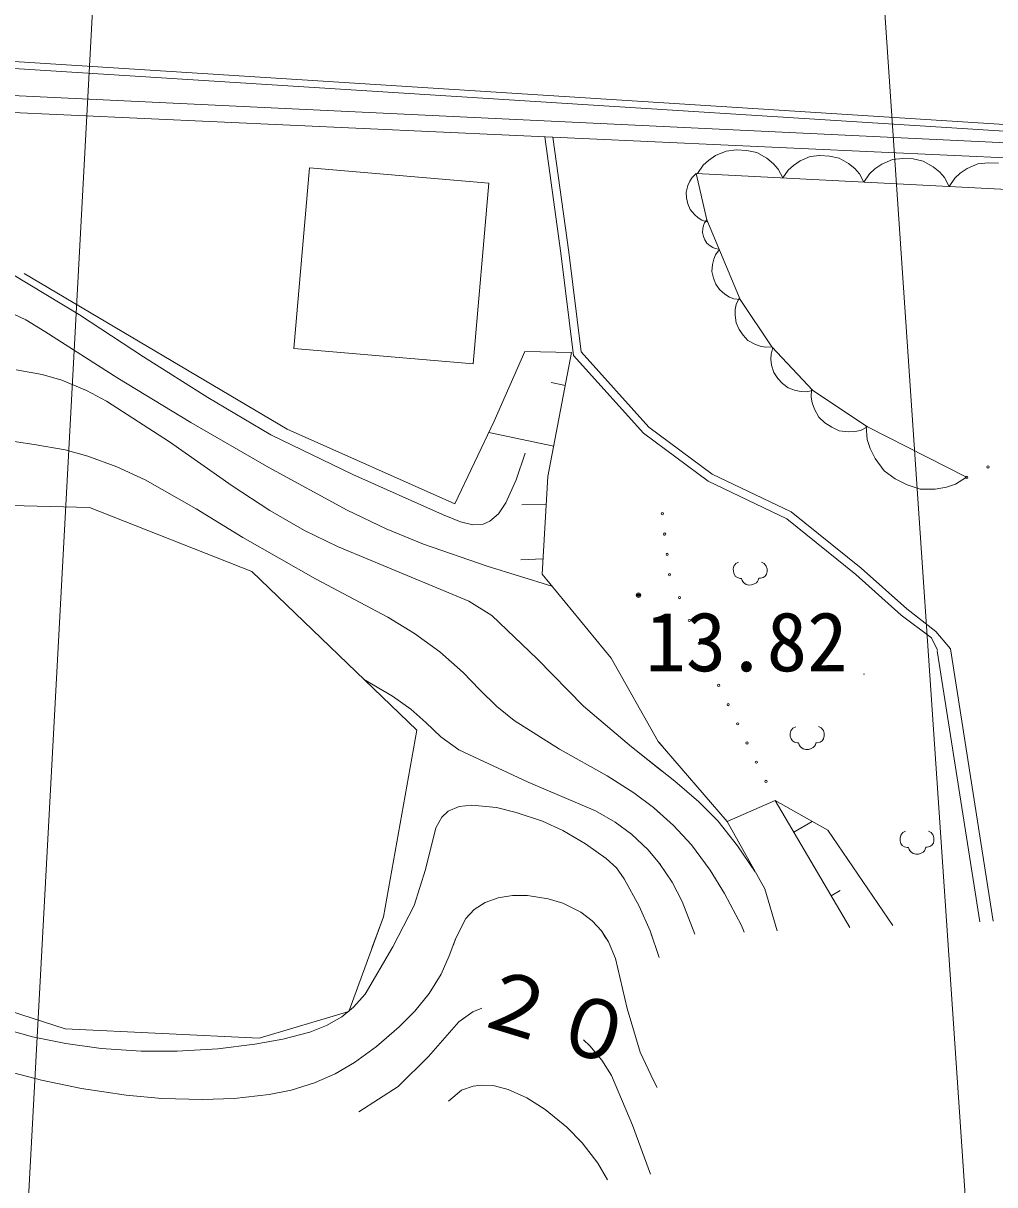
# Model space of a CAD drawing. Units: millimetres, scale not verified. Extents: x 40000 to 680000, y 20000 to 380000.
# Drawn here: x 298621 to 320208, y 285244 to 311052 of the extents above; entities that cross this region are included whole.
import ezdxf
from ezdxf.enums import TextEntityAlignment as Align

# ---------------------------------------------------------------- set-up
doc = ezdxf.new("R2010")
doc.units = ezdxf.units.MM
doc.header["$LTSCALE"] = 1000
doc.layers.add('M-BGD', color=7, linetype='Continuous', lineweight=13)
doc.layers.add('M-STR-HTXT', color=7, linetype='Continuous', lineweight=13)
doc.styles.add('ＭＳ ゴシック', font='')
doc.styles.get('ＭＳ ゴシック').set_extended_font_data('MS Gothic')

msp = doc.modelspace()

# ---------------------------------------------------------------- linework, layer by layer
at = {"layer": 'M-BGD'}
for p, q in [((324794, 308527), (296737, 310306)), ((324803, 308377), (296731, 310156)), ((326702, 308095), (296881, 309515)), ((324841, 307863), (296875, 309136)), ((310569, 305942), (310209, 308529)), ((310747, 305968), (310391, 308520)), ((314239, 308212), (314006, 308110)), ((314469, 308238), (314239, 308212)), ((314697, 308227), (314469, 308238)), ((314922, 308177), (314697, 308227)), ((315144, 308052), (314922, 308177)), ((313848, 308004), (313728, 307896)), ((314006, 308110), (313848, 308004)), ((315290, 307930), (315144, 308052)), ((315398, 307810), (315290, 307930)), ((315882, 307992), (315733, 307891)), ((316103, 308088), (315882, 307992)), ((316321, 308113), (316103, 308088)), ((316537, 308102), (316321, 308113)), ((316751, 308055), (316537, 308102)), ((316961, 307936), (316751, 308055)), ((317099, 307821), (316961, 307936)), ((317701, 307921), (317543, 307814)), ((317934, 308023), (317701, 307921)), ((318164, 308049), (317934, 308023)), ((318392, 308037), (318164, 308049)), ((318618, 307988), (318392, 308037)), ((318839, 307862), (318618, 307988)), ((319832, 307925), (319598, 307823)), ((320062, 307952), (319832, 307925)), ((320289, 307940), (320062, 307952)), ((304636, 303828), (304980, 307841)), ((304980, 307841), (308964, 307500)), ((313576, 307713), (313483, 307625)), ((324890, 307134), (313576, 307713)), ((313576, 307713), (313809, 306681)), ((313728, 307896), (313605, 307712)), ((315502, 307615), (315398, 307810)), ((315619, 307789), (315502, 307615)), ((315733, 307891), (315619, 307789)), ((317201, 307708), (317099, 307821)), ((317300, 307523), (317201, 307708)), ((317424, 307706), (317300, 307523)), ((317543, 307814), (317424, 307706)), ((318985, 307741), (318839, 307862)), ((319093, 307621), (318985, 307741)), ((319441, 307717), (319321, 307609)), ((319598, 307823), (319441, 307717)), ((308964, 307500), (308620, 303487)), ((313388, 307446), (313353, 307302)), ((313433, 307546), (313388, 307446)), ((313483, 307625), (313433, 307546)), ((319198, 307425), (319093, 307621)), ((319321, 307609), (319198, 307425)), ((313353, 307302), (313361, 307169)), ((313361, 307169), (313390, 307040)), ((313390, 307040), (313440, 306916)), ((313440, 306916), (313533, 306802)), ((313533, 306802), (313617, 306730)), ((313617, 306730), (313696, 306680)), ((313696, 306680), (313818, 306640)), ((313760, 306615), (313738, 306560)), ((313809, 306681), (313760, 306615)), ((313809, 306681), (314548, 304910)), ((313721, 306492), (313714, 306399)), ((313714, 306399), (313734, 306316)), ((313738, 306560), (313721, 306492)), ((313734, 306316), (313766, 306238)), ((313766, 306238), (313811, 306166)), ((313811, 306166), (313882, 306105)), ((313882, 306105), (313943, 306069)), ((310847, 303671), (310569, 305945)), ((311018, 303749), (310747, 305968)), ((313943, 306069), (313998, 306047)), ((314003, 305904), (313964, 305810)), ((313998, 306047), (314079, 306035)), ((314086, 306017), (314003, 305904)), ((313935, 305694), (313924, 305533)), ((313964, 305810), (313935, 305694)), ((299869, 304575), (298377, 305474)), ((304483, 302036), (298639, 305492)), ((313924, 305533), (313957, 305391)), ((313957, 305391), (314013, 305258)), ((314013, 305258), (314090, 305135)), ((314090, 305135), (314212, 305030)), ((314212, 305030), (314316, 304969)), ((314316, 304969), (314410, 304930)), ((314410, 304930), (314548, 304910)), ((314464, 304803), (314443, 304695)), ((314528, 304940), (314464, 304803)), ((314548, 304910), (315258, 303865)), ((298675, 304463), (298159, 304708)), ((301293, 303641), (299869, 304575)), ((314443, 304695), (314437, 304565)), ((314437, 304565), (314460, 304392)), ((299102, 304205), (298675, 304463)), ((299102, 304205), (298675, 304463)), ((314460, 304392), (314526, 304248)), ((300725, 303162), (299102, 304205)), ((300725, 303162), (299102, 304205)), ((314526, 304248), (314614, 304119)), ((314614, 304119), (314723, 304005)), ((308620, 303487), (304636, 303828)), ((314723, 304005), (314875, 303919)), ((314875, 303919), (314998, 303877)), ((314998, 303877), (315107, 303857)), ((315107, 303857), (315258, 303865)), ((315278, 303844), (315236, 303698)), ((315258, 303865), (316166, 302895)), ((302724, 302733), (301293, 303641)), ((302724, 302733), (301293, 303641)), ((309084, 302210), (309766, 303756)), ((309766, 303756), (310805, 303737)), ((310805, 303737), (310280, 300980)), ((310805, 303737), (310280, 300980)), ((312401, 301946), (310847, 303671)), ((312522, 302080), (311018, 303749)), ((315236, 303698), (315233, 303588)), ((315233, 303588), (315247, 303458)), ((299039, 303247), (298461, 303348)), ((299039, 303247), (298461, 303348)), ((315247, 303458), (315297, 303291)), ((315297, 303291), (315384, 303160)), ((299478, 303123), (299039, 303247)), ((299478, 303123), (299039, 303247)), ((300028, 302892), (299478, 303123)), ((300028, 302892), (299478, 303123)), ((302348, 302180), (300725, 303162)), ((302348, 302180), (300725, 303162)), ((310666, 303006), (310353, 303072)), ((315384, 303160), (315491, 303046)), ((315491, 303046), (315616, 302950)), ((300472, 302656), (300028, 302892)), ((300472, 302656), (300028, 302892)), ((315616, 302950), (315780, 302889)), ((315780, 302889), (315908, 302866)), ((315908, 302866), (316018, 302863)), ((316018, 302863), (316166, 302895)), ((316136, 302915), (316127, 302740)), ((316127, 302740), (316152, 302615)), ((317383, 302081), (316166, 302895)), ((301867, 301748), (300472, 302656)), ((301867, 301748), (300472, 302656)), ((304123, 301904), (302724, 302733)), ((316152, 302615), (316202, 302474)), ((316202, 302474), (316301, 302299)), ((316301, 302299), (316434, 302174)), ((304077, 301179), (302348, 302180)), ((304077, 301179), (302348, 302180)), ((308213, 300371), (304483, 302036)), ((308213, 300371), (309084, 302210)), ((313931, 301033), (312522, 302080)), ((316434, 302174), (316584, 302074)), ((316584, 302074), (316750, 301999)), ((316750, 301999), (316950, 301973)), ((316950, 301973), (317100, 301982)), ((317100, 301982), (317225, 302006)), ((317225, 302006), (317383, 302081)), ((317352, 302097), (317372, 301806)), ((317383, 302081), (319581, 300965)), ((298862, 301692), (298070, 301813)), ((298862, 301692), (298070, 301813)), ((303264, 300772), (301867, 301748)), ((303264, 300772), (301867, 301748)), ((305945, 301028), (304123, 301904)), ((310409, 301656), (308966, 301959)), ((313838, 300878), (312401, 301946)), ((317372, 301806), (317438, 301604)), ((299550, 301570), (298862, 301692)), ((299550, 301570), (298862, 301692)), ((300056, 301435), (299550, 301570)), ((300056, 301435), (299550, 301570)), ((309777, 301498), (309577, 300906)), ((317438, 301604), (317549, 301380)), ((300702, 301198), (300056, 301435)), ((300702, 301198), (300056, 301435)), ((301330, 300906), (300702, 301198)), ((301330, 300906), (300702, 301198)), ((317549, 301380), (317748, 301110)), ((305815, 300231), (304077, 301179)), ((305815, 300231), (304077, 301179)), ((307933, 300135), (305945, 301028)), ((310280, 300980), (310148, 298812)), ((310280, 300980), (310148, 298812)), ((315683, 300195), (313931, 301033)), ((317748, 301110), (317993, 300930)), ((317993, 300930), (318260, 300794)), ((319334, 300810), (319581, 300965)), ((302464, 300265), (301330, 300906)), ((302464, 300265), (301330, 300906)), ((304098, 300228), (303264, 300772)), ((304098, 300228), (303264, 300772)), ((309577, 300906), (309347, 300392)), ((315586, 300042), (313838, 300878)), ((318260, 300794), (318551, 300703)), ((318551, 300703), (318886, 300701)), ((318886, 300701), (319132, 300744)), ((319132, 300744), (319334, 300810)), ((296568, 300386), (300096, 300295)), ((300096, 300295), (303698, 298873)), ((300096, 300295), (303698, 298873)), ((303500, 299622), (302464, 300265)), ((303500, 299622), (302464, 300265)), ((304872, 299781), (304098, 300228)), ((304872, 299781), (304098, 300228)), ((306685, 299818), (305815, 300231)), ((306685, 299818), (305815, 300231)), ((309347, 300392), (309182, 300152)), ((310243, 300369), (309701, 300350)), ((317240, 298941), (315683, 300195)), ((308333, 299972), (307933, 300135)), ((308333, 299972), (307933, 300135)), ((308614, 299909), (308333, 299972)), ((308614, 299909), (308333, 299972)), ((308842, 299923), (308614, 299909)), ((308842, 299923), (308614, 299909)), ((308989, 299986), (308842, 299923)), ((309182, 300152), (308989, 299986)), ((317124, 298804), (315586, 300042)), ((305604, 299423), (304872, 299781)), ((305604, 299423), (304872, 299781)), ((307516, 299478), (306685, 299818)), ((307516, 299478), (306685, 299818)), ((305115, 298704), (303500, 299622)), ((305115, 298704), (303500, 299622)), ((306354, 299114), (305604, 299423)), ((306354, 299114), (305604, 299423)), ((308931, 298987), (307516, 299478)), ((308931, 298987), (307516, 299478)), ((310168, 299148), (309678, 299130)), ((303698, 298873), (307365, 295343)), ((303698, 298873), (307365, 295343)), ((308521, 298209), (306354, 299114)), ((310368, 298545), (308931, 298987)), ((310368, 298545), (308931, 298987)), ((314413, 298987), (314398, 298927)), ((314398, 298927), (314399, 298867)), ((314399, 298867), (314414, 298807)), ((314458, 299047), (314413, 298987)), ((314517, 299077), (314458, 299047)), ((315087, 299051), (315027, 299081)), ((315132, 298991), (315087, 299051)), ((315147, 298931), (315132, 298991)), ((315133, 298811), (315148, 298872)), ((315148, 298872), (315147, 298931)), ((318251, 298037), (317240, 298941)), ((306720, 297854), (305115, 298704)), ((306720, 297854), (305115, 298704)), ((310148, 298812), (311687, 296947)), ((310148, 298812), (311687, 296947)), ((314414, 298807), (314444, 298762)), ((314444, 298762), (314489, 298733)), ((314489, 298733), (314549, 298718)), ((314549, 298718), (314579, 298718)), ((314579, 298718), (314595, 298673)), ((314595, 298673), (314625, 298629)), ((314625, 298629), (314685, 298584)), ((314850, 298585), (314910, 298615)), ((314910, 298615), (314939, 298645)), ((314939, 298645), (314954, 298676)), ((314954, 298676), (314969, 298721)), ((314969, 298721), (314999, 298721)), ((314999, 298721), (315059, 298736)), ((315059, 298736), (315104, 298766)), ((315104, 298766), (315133, 298811)), ((318131, 297903), (317124, 298804)), ((314685, 298584), (314745, 298569)), ((314745, 298569), (314805, 298570)), ((314805, 298570), (314850, 298585)), ((309031, 297889), (308521, 298209)), ((309031, 297889), (308521, 298209)), ((307314, 297490), (306720, 297854)), ((307314, 297490), (306720, 297854)), ((310039, 296931), (309031, 297889)), ((310039, 296931), (309031, 297889)), ((318801, 297398), (318131, 297903)), ((318898, 297534), (318251, 298037)), ((307876, 297086), (307314, 297490)), ((307876, 297086), (307314, 297490)), ((318934, 297119), (318801, 297398)), ((319221, 297155), (318898, 297534)), ((308397, 296629), (307876, 297086)), ((308397, 296629), (307876, 297086)), ((319874, 291084), (318925, 297109)), ((319221, 297155), (320176, 291097)), ((311070, 295878), (310039, 296931)), ((311070, 295878), (310039, 296931)), ((311687, 296947), (312731, 295091)), ((311687, 296947), (312731, 295091)), ((308759, 296248), (308397, 296629)), ((308759, 296248), (308397, 296629)), ((317288, 296587), (317317, 296587)), ((306826, 296102), (306184, 296480)), ((306826, 296102), (306184, 296480)), ((307233, 295814), (306826, 296102)), ((307233, 295814), (306826, 296102)), ((309145, 295869), (308759, 296248)), ((309145, 295869), (308759, 296248)), ((307563, 295514), (307233, 295814)), ((307563, 295514), (307233, 295814)), ((309530, 295558), (309145, 295869)), ((309530, 295558), (309145, 295869)), ((312133, 294971), (311070, 295878)), ((312133, 294971), (311070, 295878)), ((307900, 295198), (307563, 295514)), ((307900, 295198), (307563, 295514)), ((310540, 294919), (309530, 295558)), ((310540, 294919), (309530, 295558)), ((307365, 295343), (306625, 291199)), ((307365, 295343), (306625, 291199)), ((315679, 295331), (315665, 295271)), ((315665, 295271), (315665, 295211)), ((315724, 295391), (315679, 295331)), ((315784, 295421), (315724, 295391)), ((316353, 295395), (316293, 295424)), ((316399, 295335), (316353, 295395)), ((316414, 295275), (316399, 295335)), ((316414, 295215), (316414, 295275)), ((308298, 294911), (307900, 295198)), ((308298, 294911), (307900, 295198)), ((312731, 295091), (314261, 293316)), ((312731, 295091), (312814, 294994)), ((315665, 295211), (315681, 295151)), ((315681, 295151), (315711, 295106)), ((315711, 295106), (315756, 295076)), ((315756, 295076), (315816, 295062)), ((315816, 295062), (315846, 295062)), ((315846, 295062), (315861, 295017)), ((315861, 295017), (315891, 294972)), ((316206, 294989), (316221, 295019)), ((316221, 295019), (316235, 295064)), ((316235, 295064), (316265, 295064)), ((316265, 295064), (316325, 295080)), ((316325, 295080), (316370, 295110)), ((316370, 295110), (316400, 295155)), ((316400, 295155), (316414, 295215)), ((309839, 294188), (308298, 294911)), ((309839, 294188), (308298, 294911)), ((311594, 294327), (310540, 294919)), ((311594, 294327), (310540, 294919)), ((313100, 294208), (312133, 294971)), ((312806, 294440), (312133, 294971)), ((315891, 294972), (315952, 294928)), ((315952, 294928), (316012, 294913)), ((316012, 294913), (316072, 294913)), ((316072, 294913), (316116, 294929)), ((316116, 294929), (316176, 294959)), ((316176, 294959), (316206, 294989)), ((312190, 293951), (311594, 294327)), ((312190, 293951), (311594, 294327)), ((311336, 293551), (309839, 294188)), ((311336, 293551), (309839, 294188)), ((313634, 293754), (313100, 294208)), ((312623, 293625), (312190, 293951)), ((312623, 293625), (312190, 293951)), ((314056, 293332), (313634, 293754)), ((315332, 293780), (314261, 293316)), ((316990, 290959), (315332, 293780)), ((316496, 293120), (315332, 293780)), ((308066, 293546), (307919, 293410)), ((308066, 293546), (307919, 293410)), ((308305, 293646), (308066, 293546)), ((308305, 293646), (308066, 293546)), ((308592, 293679), (308305, 293646)), ((308592, 293679), (308305, 293646)), ((309134, 293623), (308592, 293679)), ((309134, 293623), (308592, 293679)), ((309576, 293518), (309134, 293623)), ((309576, 293518), (309134, 293623)), ((310155, 293323), (309576, 293518)), ((310155, 293323), (309576, 293518)), ((311771, 293299), (311336, 293551)), ((311771, 293299), (311336, 293551)), ((313071, 293225), (312623, 293625)), ((312793, 293474), (312623, 293625)), ((307919, 293410), (307785, 293177)), ((307919, 293410), (307785, 293177)), ((310609, 293116), (310155, 293323)), ((310609, 293116), (310155, 293323)), ((312139, 293030), (311771, 293299)), ((312139, 293030), (311771, 293299)), ((313469, 292794), (313071, 293225)), ((314495, 292777), (314056, 293332)), ((314261, 293316), (315096, 291821)), ((315746, 293075), (316154, 293315)), ((307785, 293177), (307561, 292251)), ((307785, 293177), (307561, 292251)), ((311116, 292820), (310609, 293116)), ((311116, 292820), (310609, 293116)), ((312504, 292688), (312139, 293030)), ((312504, 292688), (312139, 293030)), ((317945, 291001), (316496, 293120)), ((318123, 293008), (318108, 292948)), ((318108, 292948), (318108, 292888)), ((318167, 293068), (318123, 293008)), ((318227, 293099), (318167, 293068)), ((318796, 293072), (318736, 293102)), ((318842, 293013), (318796, 293072)), ((318857, 292953), (318842, 293013)), ((318857, 292893), (318857, 292953)), ((311574, 292493), (311116, 292820)), ((311574, 292493), (311116, 292820)), ((312761, 292384), (312504, 292688)), ((312761, 292384), (312504, 292688)), ((313884, 292231), (313469, 292794)), ((314887, 292195), (314495, 292777)), ((318108, 292888), (318124, 292828)), ((318124, 292828), (318154, 292784)), ((318154, 292784), (318199, 292754)), ((318199, 292754), (318259, 292739)), ((318259, 292739), (318289, 292740)), ((318289, 292740), (318304, 292695)), ((318304, 292695), (318335, 292650)), ((318649, 292667), (318664, 292697)), ((318664, 292697), (318679, 292742)), ((318679, 292742), (318709, 292742)), ((318709, 292742), (318768, 292757)), ((318768, 292757), (318813, 292788)), ((318813, 292788), (318843, 292833)), ((318843, 292833), (318857, 292893)), ((311802, 292285), (311574, 292493)), ((311802, 292285), (311574, 292493)), ((318335, 292650), (318395, 292605)), ((318395, 292605), (318455, 292591)), ((318455, 292591), (318515, 292591)), ((318515, 292591), (318560, 292606)), ((318560, 292606), (318619, 292637)), ((318619, 292637), (318649, 292667)), ((307561, 292251), (307307, 291448)), ((307561, 292251), (307307, 291448)), ((311976, 292042), (311802, 292285)), ((311976, 292042), (311802, 292285)), ((313037, 291967), (312761, 292384)), ((312777, 292359), (312761, 292384)), ((314202, 291715), (313884, 292231)), ((312310, 291435), (311976, 292042)), ((312310, 291435), (311976, 292042)), ((313261, 291535), (313037, 291967)), ((309174, 291619), (309493, 291669)), ((309174, 291619), (309493, 291669)), ((309493, 291669), (309829, 291670)), ((309493, 291669), (309829, 291670)), ((309829, 291670), (310284, 291600)), ((309829, 291670), (310284, 291600)), ((314577, 291007), (314202, 291715)), ((315096, 291821), (315374, 290889)), ((316576, 291665), (316772, 291780)), ((307307, 291448), (306833, 290532)), ((307307, 291448), (306833, 290532)), ((308643, 291363), (308887, 291518)), ((308643, 291363), (308887, 291518)), ((308887, 291518), (309174, 291619)), ((308887, 291518), (309174, 291619)), ((310284, 291600), (310613, 291498)), ((310284, 291600), (310613, 291498)), ((310613, 291498), (311011, 291301)), ((310613, 291498), (311011, 291301)), ((312551, 290886), (312310, 291435)), ((312551, 290886), (312310, 291435)), ((313544, 290810), (313261, 291535)), ((306625, 291199), (305852, 289091)), ((306625, 291199), (306368, 290499)), ((308233, 290721), (308457, 291160)), ((308233, 290721), (308457, 291160)), ((308457, 291160), (308643, 291363)), ((308457, 291160), (308643, 291363)), ((311011, 291301), (311264, 291111)), ((311011, 291301), (311264, 291111)), ((311264, 291111), (311466, 290888)), ((311264, 291111), (311466, 290888)), ((311466, 290888), (311569, 290724)), ((311466, 290888), (311623, 290638)), ((312590, 290768), (312551, 290886)), ((312748, 290296), (312551, 290886)), ((314643, 290858), (314577, 291007)), ((308087, 290331), (308233, 290721)), ((308179, 290577), (308233, 290721)), ((311623, 290638), (311777, 290270)), ((306833, 290532), (306221, 289480)), ((306833, 290532), (306825, 290518)), ((299552, 288710), (294555, 290319)), ((307906, 289925), (308087, 290331)), ((311777, 290270), (312039, 289163)), ((307638, 289492), (307906, 289925)), ((306221, 289480), (305962, 289189)), ((307325, 289104), (307638, 289492)), ((305852, 289091), (303861, 288501)), ((305962, 289189), (305698, 288976)), ((306975, 288750), (307325, 289104)), ((308608, 289085), (308301, 288867)), ((308807, 289170), (308608, 289085)), ((312039, 289163), (312331, 288190)), ((298830, 288534), (297381, 288929)), ((305698, 288976), (305359, 288783)), ((308301, 288867), (307628, 288095)), ((303861, 288501), (299552, 288710)), ((304988, 288634), (304392, 288475)), ((305359, 288783), (304988, 288634)), ((306472, 288317), (306975, 288750)), ((299566, 288382), (298830, 288534)), ((300349, 288274), (299566, 288382)), ((303767, 288366), (302948, 288265)), ((304392, 288475), (303767, 288366)), ((305984, 287961), (306472, 288317)), ((311212, 288329), (311070, 288464)), ((311478, 288013), (311212, 288329)), ((301239, 288212), (300349, 288274)), ((302038, 288209), (301239, 288212)), ((302948, 288265), (302038, 288209)), ((307628, 288095), (306952, 287427)), ((312331, 288190), (312624, 287557)), ((297490, 287972), (299026, 287567)), ((305550, 287710), (305984, 287961)), ((311694, 287673), (311478, 288013)), ((299026, 287567), (299912, 287384)), ((305093, 287507), (305550, 287710)), ((312158, 286566), (311694, 287673)), ((312624, 287557), (312707, 287406)), ((299912, 287384), (300905, 287233)), ((304082, 287250), (304573, 287349)), ((304573, 287349), (305093, 287507)), ((306952, 287427), (306074, 286865)), ((308362, 287342), (308068, 287098)), ((308618, 287437), (308362, 287342)), ((308803, 287460), (308618, 287437)), ((309094, 287439), (308803, 287460)), ((309399, 287359), (309094, 287439)), ((309812, 287174), (309399, 287359)), ((300905, 287233), (301704, 287160)), ((301704, 287160), (302607, 287135)), ((302607, 287135), (303310, 287163)), ((303310, 287163), (304082, 287250)), ((310221, 286917), (309812, 287174)), ((310702, 286524), (310221, 286917)), ((311043, 286175), (310702, 286524)), ((312557, 285480), (312158, 286566)), ((311390, 285724), (311043, 286175)), ((311606, 285351), (311390, 285724))]:
    msp.add_line(p, q, dxfattribs=at)
for centre, radius in [((320057, 301194), 25), ((319581, 300965), 25), ((312822, 300154), 25), ((312875, 299702), 25), ((312928, 299251), 25), ((312981, 298799), 25), ((312981, 298799), 25), ((312292, 298345), 50), ((312292, 298345), 30), ((312292, 298345), 10), ((313202, 298290), 25), ((313423, 297782), 25), ((313644, 297273), 25), ((313864, 296765), 25), ((313864, 296765), 25), ((314074, 296339), 25), ((314284, 295912), 25), ((314493, 295486), 25), ((314703, 295060), 25), ((314912, 294633), 25), ((315122, 294207), 25)]:
    msp.add_circle(centre, radius, dxfattribs=at)
msp.add_arc((312875, 299702), 25, 77.1284, 281.2519, dxfattribs=at)
at = {"layer": 'M-STR-HTXT'}
for p, q in [((300242, 312934), (298632, 282982)), ((317716, 311992), (319745, 282107))]:
    msp.add_line(p, q, dxfattribs=at)

# ---------------------------------------------------------------- texts
at = {"layer": 'M-BGD', "style": 'ＭＳ ゴシック'}
msp.add_text('13.82', height=1320, dxfattribs=at).set_placement((312446, 296256), align=Align.BOTTOM_LEFT)
msp.add_text('２０', height=1320, rotation=343, dxfattribs=at).set_placement((308410, 288492), align=Align.BOTTOM_LEFT)

doc.saveas('drawing.dxf')
